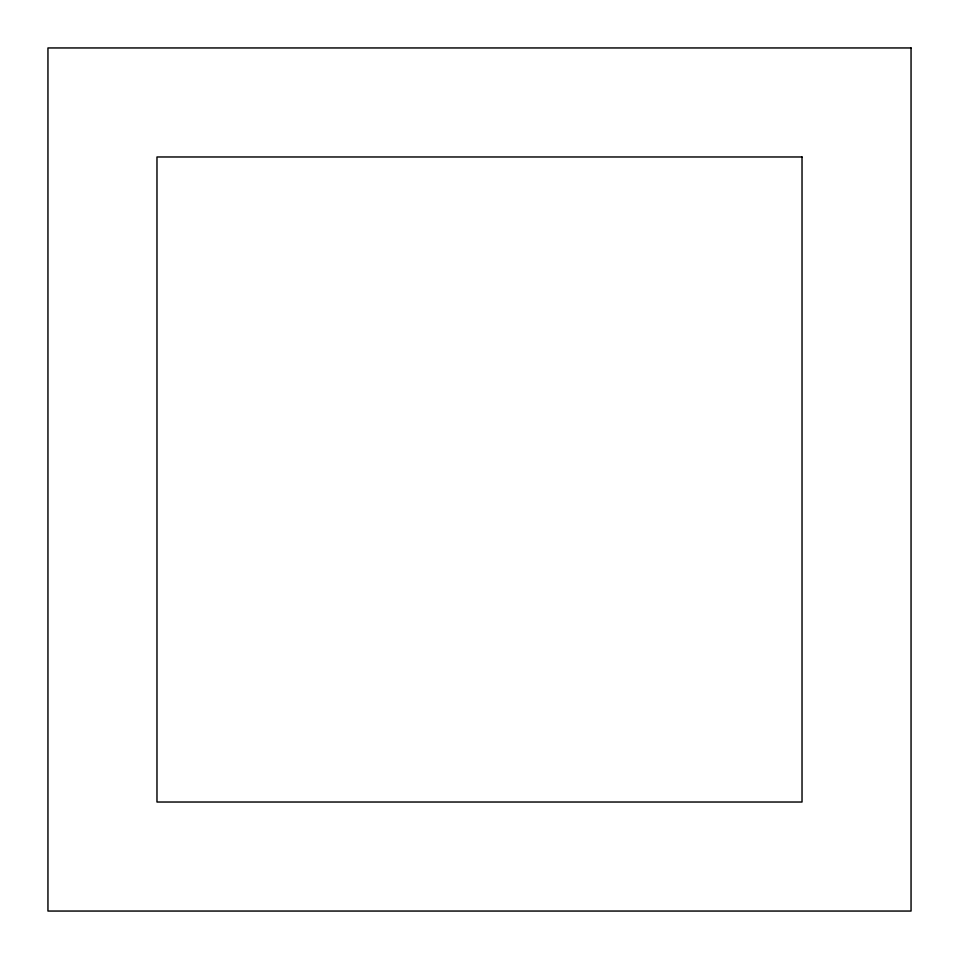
<?xml version="1.0" encoding="UTF-8"?>
<svg xmlns="http://www.w3.org/2000/svg" width="959" height="959" viewBox="0 0 959 959"><rect width="100%" height="100%" fill="white"/><g stroke="black" fill="none" stroke-linecap="round" stroke-linejoin="round"><path stroke-width="1.44" d="M911.05 47.95L47.95 47.95L47.95 911.05L911.05 911.05L911.05 47.95M802.024 156.976L156.976 156.976L156.976 802.024L802.024 802.024L802.024 156.976"/></g></svg>
